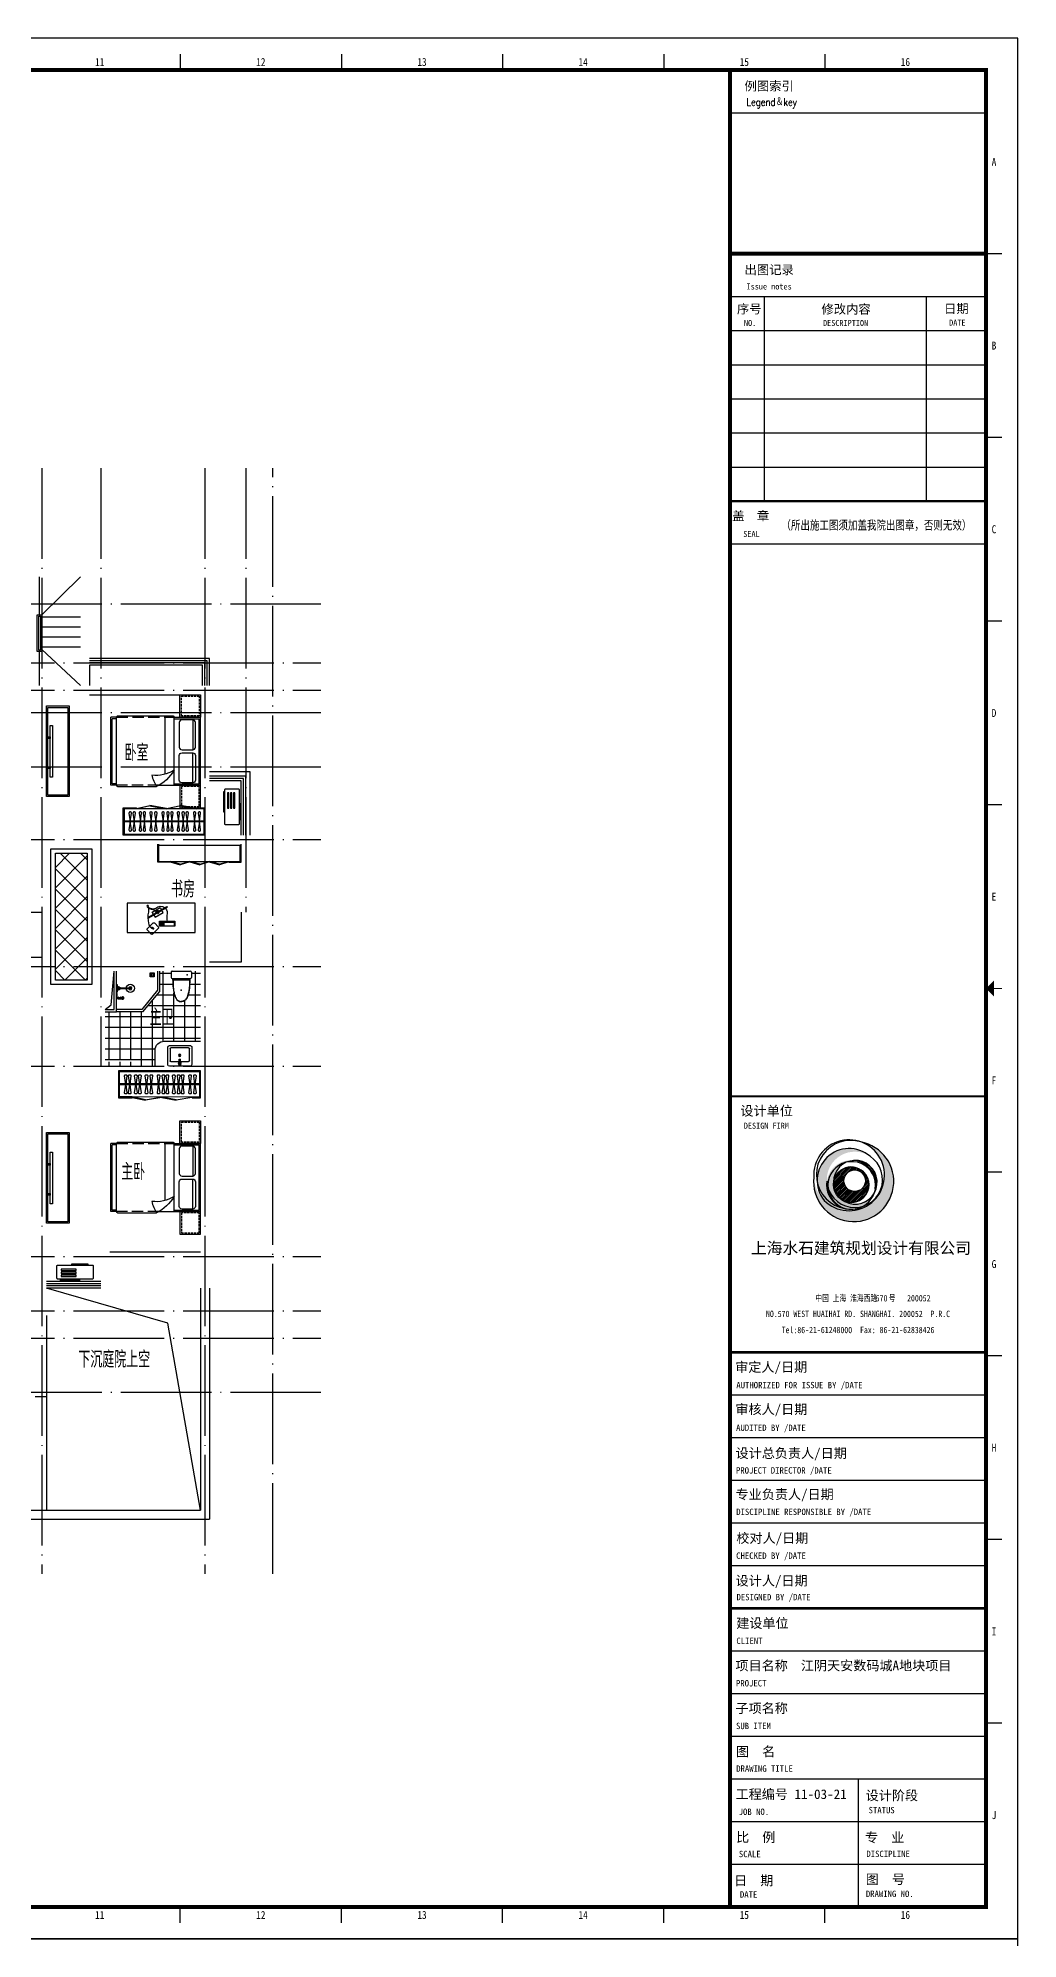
# Model space of a CAD drawing. Extents: x 921942 to 1159542, y -958603 to -790785.
# Drawn here: x 1137905 to 1159542, y -874694 to -832740 of the extents above; entities that cross this region are included whole.
import ezdxf
from ezdxf.enums import TextEntityAlignment as Align

# ---------------------------------------------------------------- set-up
doc = ezdxf.new("R2010")
doc.units = 0
doc.header["$LTSCALE"] = 1000
doc.header["$MEASUREMENT"] = 0
doc.linetypes.add('DASH', pattern=[0.35, 0.25, -0.1])
doc.linetypes.add('DOTE', pattern=[2.42, 2, -0.2, 0.02, -0.2])
for name, color, linetype in [('BALCONY', 6, 'CONTINUOUS'), ('DOTE', 1, 'DOTE'), ('FACE', 2, 'CONTINUOUS'), ('STAIR', 2, 'CONTINUOUS'), ('TT', 7, 'CONTINUOUS'), ('WINDOW', 4, 'CONTINUOUS'), ('厨卫', 8, 'CONTINUOUS'), ('图框', 255, 'CONTINUOUS'), ('家具', 8, 'CONTINUOUS'), ('平面填充', 250, 'CONTINUOUS'), ('庭院', 94, 'CONTINUOUS'), ('看线', 2, 'CONTINUOUS'), ('空调', 8, 'CONTINUOUS'), ('管道', 8, 'CONTINUOUS'), ('阳台', 6, 'CONTINUOUS'), ('面积线', 3, 'CONTINUOUS')]:
    doc.layers.add(name, color=color, linetype=linetype)
doc.styles.add('SHEET1', font='romanc.shx', dxfattribs={"width": 0.65, "bigfont": 'tssdchn.shx'})
doc.styles.get("Standard").update_dxf_attribs({"font": 'GBENOR', "bigfont": 'GBCBIG'})
doc.styles.add('TKZ1', font='SIMHEI.TTF', dxfattribs={"width": 0.7})
doc.styles.add('图签栏', font='SimSun.ttf')

# ---------------------------------------------------------------- blocks, each defined once
blk = doc.blocks.new('A$C790473E3')
at = {"layer": 'FACE'}
blk.add_hatch(color=256, dxfattribs=at).paths.add_polyline_path([(12277, 22805, -0.43582423), (25158, 38243, 0.40349822), (8203, 25238, -0.61544517), (35207, 40694, 0.91316991), (6565, 13084, -0.18593916), (0, 27582, 2.29498981), (29364, 49669, -0.74337417), (29147, 8589, 0.27041132), (38508, 20344, -0.44566281), (20141, 12365, -0.32623171)])
h = blk.add_hatch(dxfattribs=at)
h.set_pattern_fill('ANSI31', color=256, scale=6118.035339, style=0)
h.set_pattern_definition([(45, (-835537.9, 198731.2), (-540.76303, 540.76303), [])])
h.paths.add_polyline_path([(34441, 22970, 1.00745479), (12277, 22805, 0.99260037)])
h.paths.add_polyline_path([(18828, 25457, -1), (32328, 25457, -1)], flags=16)
blk.add_circle((23359, 22970), 11082, dxfattribs=at)
at = {"layer": 'FACE', "color": 2}
blk.add_circle((25578, 25457), 6750, dxfattribs=at)
for centre, radius, start, end in [((24948, 24977), 25084, 174.038692, 79.861542), ((23075, 29161), 21450, 286.445455, 72.950093), ((22142, 25587), 19974, 49.145957, 218.751509), ((25605, 26152), 17427, 56.564441, 183.004516), ((23426, 22946), 15395, 83.539592, 171.435544), ((25891, 24539), 13724, 93.061268, 187.256224), ((22101, 28855), 22137, 183.29715, 225.430105), ((23359, 22970), 11082, 253.122954, 180.85108), ((25737, 24611), 13464, 245.440082, 341.523102), ((23754, 22488), 14908, 291.206809, 351.732962)]:
    blk.add_arc(centre, radius, start, end, dxfattribs=at)
blk = doc.blocks.new('图框2')
at = {"layer": '图框', "color": 0}
for p, q in [((84100, 59400), (0, 59400)), ((0, 0), (0, 59400)), ((84100, 0), (84100, 59400)), ((7538, 58900), (7538, 58400)), ((12575, 58900), (12575, 58400)), ((17612, 58900), (17612, 58400)), ((22650, 58900), (22650, 58400)), ((27688, 58900), (27688, 58400)), ((32725, 58900), (32725, 58400)), ((37762, 58900), (37762, 58400)), ((47838, 58900), (47838, 58400)), ((52875, 58900), (52875, 58400)), ((57912, 58900), (57912, 58400)), ((62950, 58900), (62950, 58400)), ((67988, 58900), (67988, 58400)), ((73025, 58900), (73025, 58400)), ((78062, 58900), (78062, 58400)), ((42800, 58400), (42800, 57900)), ((75100, 57067), (83100, 57067)), ((2000, 52660), (2500, 52660)), ((75100, 52660), (83100, 52660)), ((83600, 52660), (83100, 52660)), ((75100, 51327), (83100, 51327)), ((76167, 51327), (76167, 44927)), ((81233, 51327), (81233, 44927)), ((75100, 50260), (83100, 50260)), ((75100, 49193), (83100, 49193)), ((75100, 48127), (83100, 48127)), ((75100, 47060), (83100, 47060)), ((2000, 46920), (2500, 46920)), ((83600, 46920), (83100, 46920)), ((75100, 45993), (83100, 45993)), ((75100, 44927), (83100, 44927)), ((75100, 43593), (83100, 43593)), ((75100, 43593), (83100, 43593)), ((2000, 41180), (2500, 41180)), ((83600, 41180), (83100, 41180)), ((2000, 35440), (2500, 35440)), ((83600, 35440), (83100, 35440)), ((2500, 29700), (3000, 29700)), ((2000, 23960), (2500, 23960)), ((83600, 23960), (83100, 23960)), ((83600, 18220), (83100, 18220)), ((900, 17400), (2500, 17400)), ((900, 17400), (2500, 17400)), ((1700, 1800), (1700, 17400)), ((75100, 17000), (83100, 17000)), ((75100, 15667), (83100, 15667)), ((75100, 14333), (83100, 14333)), ((900, 13700), (2500, 13700)), ((75100, 13000), (83100, 13000)), ((83600, 12480), (83100, 12480)), ((900, 12200), (2500, 12200)), ((75100, 11667), (83100, 11667)), ((75100, 9000), (83100, 9000)), ((900, 8500), (2500, 8500)), ((75100, 7667), (83100, 7667)), ((900, 7000), (2500, 7000)), ((83600, 6740), (83100, 6740)), ((75100, 6333), (83100, 6333)), ((75100, 5000), (83100, 5000)), ((79100, 5000), (79100, 1000)), ((75100, 3667), (83100, 3667)), ((900, 3300), (2500, 3300)), ((900, 1800), (2500, 1800)), ((75100, 2333), (83100, 2333)), ((42800, 1000), (42800, 1500)), ((7538, 500), (7538, 1000)), ((12575, 500), (12575, 1000)), ((17612, 500), (17612, 1000)), ((22650, 500), (22650, 1000)), ((27688, 500), (27688, 1000)), ((32725, 500), (32725, 1000)), ((37800, 500), (37800, 1000)), ((38800, 500), (38800, 1000)), ((39800, 500), (39800, 1000)), ((40800, 500), (40800, 1000)), ((41800, 500), (41800, 1000)), ((43800, 500), (43800, 1000)), ((44800, 500), (44800, 1000)), ((45800, 500), (45800, 1000)), ((46800, 500), (46800, 1000)), ((47800, 500), (47800, 1000)), ((52875, 500), (52875, 1000)), ((57912, 500), (57912, 1000)), ((62950, 500), (62950, 1000)), ((67988, 500), (67988, 1000)), ((73025, 500), (73025, 1000)), ((78062, 500), (78062, 1000)), ((0, 0), (84100, 0)), ((37800, 500), (47800, 500))]:
    blk.add_line(p, q, dxfattribs=at)
for points, const_width in [([(42800, 58650), (42800, 58900)], 30), ([(75100, 58400), (75100, 1000)], 120), ([(75100, 52660), (83100, 52660)], 120), ([(75100, 44927), (83100, 44927)], 66.7), ([(2250, 29700), (2000, 29700)], 30), ([(83350, 29700), (83600, 29700)], 30), ([(75100, 26333), (83100, 26333)], 66.7), ([(75100, 26333), (83100, 26333)], 60), ([(75100, 18333), (83100, 18333)], 80), ([(75100, 18333), (83100, 18333)], 66.7), ([(2500, 1000), (900, 1000), (900, 17400), (2500, 17400)], 60), ([(75100, 10333), (83100, 10333)], 80), ([(42800, 750), (42800, 500)], 30)]:
    blk.add_lwpolyline(points, dxfattribs=dict(at, const_width=const_width))
at = {"layer": '图框', "color": 0, "const_width": 120}
blk.add_lwpolyline([(83100, 58400), (2500, 58400), (2500, 1000), (83100, 1000)], close=True, dxfattribs=at)
at = {"layer": '图框', "color": 0}
for points in [[(42550, 58650), (43050, 58650), (42800, 58400)], [(2250, 29450), (2250, 29950), (2500, 29700)], [(83350, 29450), (83350, 29950), (83100, 29700)], [(42550, 750), (43050, 750), (42800, 1000)]]:
    blk.add_solid(points, dxfattribs=at)
at = {"layer": '图框', "color": 0, "linetype": 'ByBlock', "xscale": 0.04999999701976776, "yscale": 0.05000000447034836, "zscale": 0.05}
blk.add_blockref('A$C790473E3', (77715, 22421), dxfattribs=at)
at = {"layer": '图框', "color": 0, "style": 'TKZ1'}
for s, height, width, p in [('1', 250, 0.85, (5019, 58650)), ('2', 250, 0.85, (10056, 58650)), ('3', 250, 0.85, (15094, 58650)), ('4', 250, 0.85, (20131, 58650)), ('5', 250, 0.85, (25169, 58650)), ('6', 250, 0.85, (30206, 58650)), ('7', 250, 0.85, (35244, 58650)), ('8', 250, 0.85, (40281, 58650)), ('9', 250, 0.85, (45319, 58650)), ('10', 250, 0.85, (50356, 58650)), ('11', 250, 0.85, (55394, 58650)), ('12', 250, 0.85, (60431, 58650)), ('13', 250, 0.85, (65469, 58650)), ('14', 250, 0.85, (70506, 58650)), ('15', 250, 0.85, (75544, 58650)), ('16', 250, 0.85, (80581, 58650)), ('A', 250, 0.85, (2250, 55530)), ('A', 250, 0.85, (83350, 55530)), ('B', 250, 0.85, (2250, 49790)), ('B', 250, 0.85, (83350, 49790)), ('C', 250, 0.85, (2250, 44050)), ('C', 250, 0.85, (83350, 44050)), ('D', 250, 0.85, (2250, 38310)), ('D', 250, 0.85, (83350, 38310)), ('E', 250, 0.85, (2250, 32570)), ('E', 250, 0.85, (83350, 32570)), ('F', 250, 0.85, (2250, 26830)), ('F', 250, 0.85, (83350, 26830)), ('G', 250, 0.85, (2244, 21090)), ('G', 250, 0.85, (83350, 21090)), ('NO.570 WEST HUAIHAI RD. SHANGHAI. 200052  P.R.C', 200, 0.75, (79100, 19533)), ('中国 上海 淮海西路   号    ', 200, 0.75, (79264, 20033)), ('570     200052 ', 200, 0.75, (80571, 20021)), ('Tel:86-21-61248000  Fax: 86-21-62838426', 200, 0.75, (79100, 19033)), ('H', 250, 0.85, (83350, 15350)), ('I', 250, 0.85, (83350, 9610)), ('J', 250, 0.85, (83350, 3870)), ('1', 250, 0.85, (5019, 750)), ('2', 300, 0.85, (10056, 750)), ('3', 300, 0.85, (15094, 750)), ('4', 300, 0.85, (20131, 750)), ('5', 300, 0.85, (25169, 750)), ('6', 300, 0.85, (30206, 750)), ('7', 300, 0.85, (35244, 750)), ('10', 250, 0.85, (50356, 750)), ('11', 250, 0.85, (55394, 750)), ('12', 250, 0.85, (60431, 750)), ('13', 250, 0.85, (65469, 750)), ('14', 250, 0.85, (70506, 750)), ('15', 250, 0.85, (75544, 750)), ('16', 250, 0.85, (80581, 750))]:
    blk.add_text(s, height=height, dxfattribs=dict(at, width=width)).set_placement(p, align=Align.MIDDLE)
at = {"layer": '图框', "color": 0, "style": '图签栏'}
for s, height, p in [('例图索引', 282.8, (75551, 57759)), ('出图记录', 282.8, (75551, 52019)), ('Issue notes', 188.55, (75615, 51542)), ('序号', 282.8, (75315, 50792)), ('修改内容', 282.8, (77955, 50787)), ('日期', 282.8, (81788, 50803)), ('NO.', 188.6, (75534, 50402)), ('DESCRIPTION', 188.55, (78005, 50402)), ('DATE', 188.6, (81948, 50413)), ('盖  章', 282.8, (75167, 44324)), ('SEAL', 188.6, (75511, 43809)), ('DESIGN FIRM', 188.55, (75529, 25318)), ('审定人/日期', 300, (75260, 17722)), ('AUTHORIZED FOR ISSUE BY /DATE', 200, (75295, 17208)), ('审核人/日期', 300, (75266, 16402)), ('AUDITED BY /DATE', 200, (75288, 15876)), ('设计总负责人/日期', 300, (75272, 15030)), ('PROJECT DIRECTOR /DATE', 200, (75284, 14542)), ('专业负责人/日期', 300, (75272, 13744)), ('DISCIPLINE RESPONSIBLE BY /DATE', 200, (75292, 13246)), ('校对人/日期', 300, (75296, 12378)), ('CHECKED BY /DATE', 200, (75290, 11877)), ('设计人/日期', 300, (75274, 11045)), ('DESIGNED BY /DATE', 200, (75301, 10583)), ('建设单位', 300, (75293, 9720)), ('CLIENT', 200, (75297, 9217)), ('项目名称  江阴天安数码城A地块项目', 300, (75269, 8393)), ('PROJECT', 200, (75285, 7890)), ('子项名称  ', 300, (75269, 7060)), ('SUB ITEM', 200, (75285, 6557)), ('图  名', 300, (75285, 5706)), ('DRAWING TITLE', 200, (75291, 5224)), ('工程编号 11-03-21', 300, (75271, 4374)), ('设计阶段', 300, (79340, 4335)), ('JOB NO.', 200, (75369, 3875)), ('STATUS', 200, (79430, 3927)), ('比  例', 300, (75290, 3030)), ('专  业', 300, (79318, 3025)), ('SCALE', 200, (75375, 2555)), ('DISCIPLINE', 200, (79361, 2559)), ('日  期', 300, (75226, 1677)), ('图  号', 300, (79342, 1717)), ('DATE', 200, (75408, 1290)), ('DRAWING NO.', 200, (79344, 1311))]:
    blk.add_text(s, height=height, dxfattribs=at).set_placement(p)
at = {"layer": '图框', "color": 0}
for s, height, style, width, p in [('Legend＆key', 240, 'SHEET1', 0.8, (75615, 57282)), ('（所出施工图须加盖我院出图章，否则无效）', 282.83, '图签栏', 0.75, (76705, 44040))]:
    blk.add_text(s, height=height, dxfattribs=dict(at, style=style, width=width)).set_placement(p)
for s, height, style, p in [('设计单位', 300, '图签栏', (76241, 25883)), ('上海水石建筑规划设计有限公司', 360, 'TKZ1', (79192, 21597))]:
    blk.add_text(s, height=height, dxfattribs=dict(at, style=style)).set_placement(p, align=Align.MIDDLE)
at = {"layer": '图框', "color": 0, "style": '图签栏'}
for s, p in [('动 力', (1156, 12907)), ('电气', (1956, 12907)), ('给排水', (1156, 7707)), ('暖 通', (1956, 7707)), ('建 筑', (1116, 2550)), ('结 构', (1916, 2550))]:
    blk.add_text(s, height=200, rotation=90, dxfattribs=at).set_placement(p, align=Align.MIDDLE)
for s, height, p in [('Power', 200, (1588, 12561)), ('Elec', 200, (2385, 12619)), ('WS＆D', 200, (1623, 7351)), ('HVAC', 200, (2368, 7411)), ('CONFIRMED BY /DATE', 202.02, (712, 2979)), ('日期', 202, (713, 2372)), ('Arch', 200, (1602, 2253)), ('Stru', 200, (2344, 2253)), ('工种会签/', 202, (714, 1094))]:
    blk.add_text(s, height=height, rotation=90, dxfattribs=at).set_placement(p)
blk = doc.blocks.new('dgfgf')
at = {"layer": '家具'}
blk.add_lwpolyline([(7597, -62676), (7147, -62676), (7147, -63176), (7597, -63176), (7597, -62676), (7517, -62676)], dxfattribs=at)
at = {"layer": '家具', "color": 251, "linetype": 'DASH', "ltscale": 0.2}
blk.add_lwpolyline([(7567, -62706), (7177, -62706), (7177, -63146), (7567, -63146)], close=True, dxfattribs=at)
blk = doc.blocks.new('A$C72813290')
at = {"layer": '家具'}
for p, q in [((579, 2000), (0, 2000)), ((0, 500), (0, 2000)), ((30, 530), (30, 1970)), ((579, 1970), (30, 1970)), ((170, 1945), (170, 1283)), ((579, 500), (579, 2010)), ((1830, 2030), (599, 2030)), ((779, 753), (779, 2030)), ((1850, 500), (1850, 2000)), ((1850, 2000), (1980, 2000)), ((1850, 1970), (1950, 1970)), ((1950, 530), (1950, 1970)), ((1980, 500), (1980, 2000)), ((170, 555), (170, 1217)), ((912, 500), (0, 500)), ((579, 530), (30, 530)), ((1830, 470), (967, 470)), ((1850, 530), (1950, 530)), ((1850, 500), (1980, 500))]:
    blk.add_line(p, q, dxfattribs=at)
at = {"layer": '家具', "linetype": 'DASH'}
for p, q in [((1850, 2000), (579, 2000)), ((912, 500), (1850, 500))]:
    blk.add_line(p, q, dxfattribs=at)
at = {"layer": '家具'}
for points in [[(170, 1945), (405, 1945, -0.414214), (465, 1885), (465, 1343, -0.414214), (405, 1283), (170, 1283, -0.414214), (110, 1343), (110, 1885, -0.414214)], [(170, 555), (405, 555, 0.414214), (465, 615), (465, 1157, 0.414214), (405, 1217), (170, 1217, 0.414214), (110, 1157), (110, 615, 0.414214)]]:
    blk.add_lwpolyline(points, format="xyb", close=True, dxfattribs=at)
blk.add_lwpolyline([(579, 833, 0.180302), (1071, 725, -0.088637), (967, 470, 28871.271551)], format="xyb", dxfattribs=at)
for centre, radius, start, end in [((599, 2010), 20, 90, 180), ((1819, 2001), 30.7, 357.6884, 69.6917), ((1392, 1313), 944, 210.6075, 243.2773), ((1819, 499), 30.7, 290.3566, 2.3152)]:
    blk.add_arc(centre, radius, start, end, dxfattribs=at)
blk.add_blockref('dgfgf', (-7147, 65176), dxfattribs=at)
at = {"layer": '家具', "xscale": -1, "rotation": 180}
blk.add_blockref('dgfgf', (-7147, -62676), dxfattribs=at)
blk = doc.blocks.new('sderg fhfgjghj')
at = {"layer": '家具'}
blk.add_line((934, 186), (934, 206), dxfattribs=at)
at = {"layer": '家具', "color": 8}
for p, q in [((-553, -83), (1212, -84)), ((-553, -103), (1212, -104))]:
    blk.add_line(p, q, dxfattribs=at)
at = {"layer": '家具'}
for points in [[(-390, 187), (-390, 207), (-573, 207), (-573, -393), (1232, -394), (1232, 206), (934, 206)], [(-388, 187), (934, 186), (1212, 186), (1212, -374), (-553, -373), (-553, 187), (-388, 187)]]:
    blk.add_lwpolyline(points, dxfattribs=at)
at = {"layer": '家具', "color": 8}
for points in [[(-479, -280), (-452, -93), (-479, 93, -0.459921), (-459, 117), (-445, 117, -0.459921), (-425, 93), (-452, -93), (-425, -280, -0.459921), (-445, -303), (-459, -303, -0.459921)], [(-372, -280), (-346, -93), (-372, 93, -0.459921), (-353, 117), (-338, 117, -0.459921), (-319, 93), (-346, -93), (-319, -280, -0.459921), (-338, -303), (-353, -303, -0.459921)], [(-209, -280), (-182, -93), (-209, 93, -0.459921), (-189, 117), (-175, 117, -0.459921), (-155, 93), (-182, -93), (-155, -280, -0.459921), (-175, -303), (-189, -303, -0.459921)], [(-120, -280), (-93, -93), (-120, 93, -0.459921), (-100, 117), (-86, 117, -0.459921), (-66, 93), (-93, -93), (-66, -280, -0.459921), (-86, -303), (-100, -303, -0.459921)], [(-13, -280), (13, -93), (-13, 93, -0.459921), (6, 117), (21, 117, -0.459921), (40, 93), (13, -93), (40, -280, -0.459921), (21, -303), (6, -303, -0.459921)], [(128, -280), (155, -93), (128, 93, -0.459921), (148, 117), (162, 117, -0.459921), (182, 93), (155, -93), (182, -280, -0.459921), (162, -303), (148, -303, -0.459921)], [(217, -280), (244, -93), (217, 93, -0.459921), (236, 117), (251, 117, -0.459921), (270, 93), (244, -93), (270, -280, -0.459921), (251, -303), (236, -303, -0.459921)], [(323, -280), (350, -93), (323, 93, -0.459921), (343, 117), (357, 117, -0.459921), (377, 93), (350, -93), (377, -280, -0.459921), (357, -303), (343, -303, -0.459921)], [(483, -280), (510, -93), (483, 93, -0.459921), (503, 117), (518, 117, -0.459921), (537, 93), (510, -93), (537, -280, -0.459921), (518, -303), (503, -303, -0.459921)], [(590, -280), (617, -93), (590, 93, -0.459921), (610, 117), (624, 117, -0.459921), (644, 93), (617, -93), (644, -280, -0.459921), (624, -303), (610, -303, -0.459921)], [(737, -280), (764, -93), (737, 93, -0.459921), (757, 117), (771, 117, -0.459921), (791, 93), (764, -93), (791, -280, -0.459921), (771, -303), (757, -303, -0.459921)], [(826, -280), (852, -93), (826, 93, -0.459921), (845, 117), (860, 117, -0.459921), (879, 93), (852, -93), (879, -280, -0.459921), (860, -303), (845, -303, -0.459921)], [(961, -280), (988, -93), (961, 93, -0.459921), (981, 117), (995, 117, -0.459921), (1015, 93), (988, -93), (1015, -280, -0.459921), (995, -303), (981, -303, -0.459921)], [(1049, -280), (1076, -93), (1049, 93, -0.459921), (1069, 117), (1083, 117, -0.459921), (1103, 93), (1076, -93), (1103, -280, -0.459921), (1083, -303), (1069, -303, -0.459921)]]:
    blk.add_lwpolyline(points, format="xyb", close=True, dxfattribs=at)
at = {"layer": '家具'}
for points in [[(-388, 196), (-40, 259), (-39, 250), (-386, 187)], [(276, 196), (-40, 259), (-42, 250), (274, 187)], [(278, 196), (640, 259), (642, 249), (280, 186)], [(934, 196), (640, 259), (638, 249), (932, 186)]]:
    blk.add_lwpolyline(points, close=True, dxfattribs=at)
blk = doc.blocks.new('A$C2FB07499')
at = {"layer": '家具', "ltscale": 0.5}
blk.add_lwpolyline([(500, 0), (0, 0), (0, 2000), (500, 2000)], close=True, dxfattribs=at)
at = {"layer": '家具', "color": 251, "ltscale": 40}
for points in [[(470, 30), (30, 30), (30, 1970), (470, 1970)], [(368, 1572), (415, 1572), (415, 428), (368, 428)], [(415, 1381), (480, 1381), (480, 1343), (415, 1343)], [(415, 717), (480, 717), (480, 679), (415, 679)]]:
    blk.add_lwpolyline(points, close=True, dxfattribs=at)
blk = doc.blocks.new('asfdgfhgfh')
at = {"layer": '厨卫', "lineweight": -3}
for p, q in [((-222, -50), (-222, -125)), ((-222, -72), (-192, -72)), ((-192, -50), (-192, -125)), ((-12, -37), (-12, -27)), ((4, -42), (4, -315)), ((14, -315), (14, -42)), ((31, -37), (31, -27))]:
    blk.add_line(p, q, dxfattribs=at)
at = {"layer": '厨卫', "color": 8}
for p, q in [((-6, -37), (-6, -27)), ((24, -34), (24, -27))]:
    blk.add_line(p, q, dxfattribs=at)
at = {"layer": '厨卫', "lineweight": -3}
for points in [[(-195, -40), (-195, -12), (-219, -12), (-219, -40)], [(-1, -27), (-46, -27), (-76, -22), (-76, -12)], [(-76, -12), (94, -12), (94, -22), (64, -27), (19, -27)], [(-19, -61), (-29, -61), (-29, -57), (-19, -57)], [(4, -82), (-19, -82), (-19, -37), (-6, -37)], [(24, -37), (37, -37), (37, -82), (14, -82)], [(37, -57), (47, -57), (47, -61), (37, -61)]]:
    blk.add_lwpolyline(points, dxfattribs=at)
for points in [[(-162, -12), (-162, -22), (-106, -22), (-106, -12)], [(40, -12), (40, -22), (-22, -22), (-22, -12)]]:
    blk.add_lwpolyline(points, close=True, dxfattribs=at)
at = {"layer": '厨卫', "color": 8}
for points in [[(4, -62), (-6, -62), (-6, -34), (-1, -34)], [(19, -34), (24, -34), (24, -62), (14, -62)]]:
    blk.add_lwpolyline(points, dxfattribs=at)
blk.add_lwpolyline([(19, -22), (19, -42), (-1, -42), (-1, -22)], close=True, dxfattribs=at)
for centre, radius in [((-207, -50), 15), ((-207, -99), 15), ((9, -315), 5)]:
    blk.add_circle(centre, radius, dxfattribs=at)
at = {"layer": '厨卫', "lineweight": -3}
blk.add_circle((9, -315), 89.5, dxfattribs=at)
for centre, start, end in [((-239, -119), 286.4181, 340.3267), ((-175, -119), 199.6733, 253.5819)]:
    blk.add_arc(centre, 17.7, start, end, dxfattribs=at)
at = {"layer": '厨卫', "color": 8}
for centre, radius, start, end in [((-207, -50), 17, 133.3359, 208.0725), ((-207, -99), 17, 151.9275, 28.0725), ((-207, -50), 17, 331.9275, 46.6641), ((9, -315), 35, 98.2132, 81.7868), ((9, -315), 9, 123.749, 56.251)]:
    blk.add_arc(centre, radius, start, end, dxfattribs=at)
at = {"layer": '厨卫', "lineweight": -3, "extrusion": (0, 0, -1)}
for centre, major_axis, ratio, start_param, end_param in [((-207, -147), (33.6, 0), 0.612909, -0.37962, 3.521213), ((-207, -138), (31.4, 0), 0.47884, -1.072899, 4.214492)]:
    blk.add_ellipse(centre, major_axis=major_axis, ratio=ratio, start_param=start_param, end_param=end_param, dxfattribs=at)
blk = doc.blocks.new('aswfdgdfh')
at = {"layer": '厨卫'}
blk.add_lwpolyline([(43, -43), (43, 43), (-43, 43), (-43, -43)], close=True, dxfattribs=at)
at = {"layer": '厨卫', "color": 8}
for points in [[(-33, 0), (-33, 1), (-17, 1), (-17, 0)], [(-24, 23), (-22, 24), (-11, 13), (-13, 12)], [(0, 33), (1, 33), (1, 17), (0, 17)], [(23, 24), (24, 22), (13, 11), (12, 13)], [(33, 0), (33, -1), (17, -1), (17, 0)], [(-23, -24), (-24, -22), (-13, -11), (-12, -13)], [(0, -33), (-1, -33), (-1, -17), (0, -17)], [(24, -23), (22, -24), (11, -13), (13, -12)]]:
    blk.add_lwpolyline(points, close=True, dxfattribs=at)
blk.add_circle((0, 0), 36.6, dxfattribs=at)
blk = doc.blocks.new('asfdgfh')
at = {"layer": '厨卫', "ltscale": 100}
for p, q in [((-266, -207, 0), (-266, -92, 0)), ((159, -67, 0), (-241, -67, 0)), ((159, -232, 0), (-241, -232, 0)), ((145, -40, 0), (-228, -40, 0)), ((184, -207, 0), (184, -92, 0))]:
    blk.add_line(p, q, dxfattribs=at)
for centre, radius, start, end in [((-241, -92, 0), 25, 90, 180), ((-241, -207, 0), 25, 180, 270), ((-261, -39, 0), 33.7, 303.6157, 10.847), ((178, -39, 0), 33.9, 169.3113, 235.1347), ((159, -92, 0), 25, 0, 90), ((159, -207, 0), 25, 270, 0)]:
    blk.add_arc(centre, radius, start, end, dxfattribs=at)
for points, knots in [([(-227, -33, 0), (-227, 85, 0), (-226, 243, 0), (-137, 424, 0), (-69, 441, 0), (-41, 448, 0)], [0, 0, 0, 0, 355.24272, 473.249847, 556.576042, 556.576042, 556.576042, 556.576042]), ([(-222, -41, 0), (-222, -2, 0), (-222, 29, 0), (-220, 90, 0), (-219, 121, 0), (-213, 182, 0), (-208, 213, 0), (-198, 258, 0), (-194, 273, 0), (-187, 296, 0), (-184, 303, 0), (-180, 315, 0), (-179, 319, 0), (-176, 326, 0), (-174, 330, 0), (-170, 341, 0), (-167, 348, 0), (-160, 363, 0), (-156, 369, 0), (-148, 382, 0), (-143, 389, 0), (-134, 400, 0), (-129, 405, 0), (-121, 412, 0), (-118, 414, 0), (-112, 418, 0), (-109, 420, 0), (-102, 423, 0), (-99, 425, 0), (-92, 428, 0), (-89, 429, 0), (-78, 433, 0), (-71, 435, 0), (-56, 440, 0), (-48, 441, 0), (-40, 443, 0)], [0, 0, 0, 0, 92.762674, 92.762674, 185.525347, 185.525347, 278.288021, 278.288021, 324.669358, 324.669358, 347.860026, 347.860026, 359.45536, 359.45536, 371.050694, 371.050694, 394.241363, 394.241363, 417.432031, 417.432031, 440.6227, 440.6227, 463.813368, 463.813368, 475.408702, 475.408702, 487.004036, 487.004036, 498.599371, 498.599371, 510.194705, 510.194705, 533.385373, 533.385373, 556.576042, 556.576042, 556.576042, 556.576042]), ([(140, -40, 0), (140, -2, 0), (139, 29, 0), (138, 90, 0), (136, 121, 0), (130, 182, 0), (125, 213, 0), (115, 258, 0), (111, 273, 0), (104, 296, 0), (101, 303, 0), (97, 315, 0), (96, 319, 0), (93, 326, 0), (92, 330, 0), (87, 341, 0), (84, 348, 0), (77, 363, 0), (73, 369, 0), (65, 382, 0), (61, 389, 0), (51, 400, 0), (46, 405, 0), (38, 412, 0), (35, 414, 0), (29, 418, 0), (26, 420, 0), (20, 423, 0), (16, 425, 0), (10, 428, 0), (6, 429, 0), (-4, 433, 0), (-12, 435, 0), (-27, 440, 0), (-35, 441, 0), (-43, 443, 0)], [0, 0, 0, 0, 92.762674, 92.762674, 185.525347, 185.525347, 278.288021, 278.288021, 324.669358, 324.669358, 347.860026, 347.860026, 359.45536, 359.45536, 371.050694, 371.050694, 394.241363, 394.241363, 417.432031, 417.432031, 440.6227, 440.6227, 463.813368, 463.813368, 475.408702, 475.408702, 487.004036, 487.004036, 498.599371, 498.599371, 510.194705, 510.194705, 533.385373, 533.385373, 556.576042, 556.576042, 556.576042, 556.576042]), ([(145, -33, 0), (144, 85, 0), (143, 243, 0), (54, 424, 0), (-13, 441, 0), (-41, 448, 0)], [0, 0, 0, 0, 355.24272, 473.249847, 556.576042, 556.576042, 556.576042, 556.576042])]:
    blk.add_open_spline(points, degree=3, knots=knots, dxfattribs=at)
at = {"layer": '厨卫'}
for p in [(-42, 189, 0), (-171, -149, 0)]:
    blk.add_point(p, dxfattribs=at)
blk = doc.blocks.new('dfdsf')
at = {"layer": '家具'}
for p, q in [((-6119, -27345), (-6119, -27726)), ((-5626, -27307), (-6081, -27307)), ((-5588, -27726), (-5588, -27345)), ((-6081, -27765), (-5626, -27765))]:
    blk.add_line(p, q, dxfattribs=at)
at = {"layer": '家具', "color": 8}
for p, q in [((-6068, -27695), (-6068, -27428)), ((-6049, -27409), (-5869, -27409)), ((-5872, -27364), (-5886, -27364)), ((-5867, -27351), (-5876, -27341)), ((-5867, -27377), (-5876, -27387)), ((-5870, -27392), (-5866, -27466)), ((-5866, -27466), (-5841, -27466)), ((-5854, -27345), (-5854, -27332)), ((-5854, -27383), (-5854, -27396)), ((-5837, -27392), (-5841, -27466)), ((-5831, -27341), (-5840, -27350)), ((-5831, -27387), (-5840, -27377)), ((-5838, -27409), (-5658, -27409)), ((-5835, -27364), (-5821, -27364)), ((-5639, -27428), (-5639, -27695)), ((-5658, -27714), (-6049, -27714))]:
    blk.add_line(p, q, dxfattribs=at)
for centre, radius in [((-5854, -27364), 32.3), ((-5855, -27549), 25.4), ((-5854, -27364), 18.8), ((-5855, -27549), 16)]:
    blk.add_circle(centre, radius, dxfattribs=at)
at = {"layer": '家具'}
for centre, start, end in [((-6081, -27345), 90, 180), ((-5626, -27345), 0, 90), ((-6081, -27726), 180, 270), ((-5626, -27726), 270, 0)]:
    blk.add_arc(centre, 38.1, start, end, dxfattribs=at)
at = {"layer": '家具', "color": 8}
for centre, start, end in [((-6049, -27428), 90, 180), ((-5658, -27428), 0, 90), ((-6049, -27695), 180, 270), ((-5658, -27695), 270, 0)]:
    blk.add_arc(centre, 19.1, start, end, dxfattribs=at)
blk = doc.blocks.new('safdgfhgj')
at = {"layer": '家具'}
for p, q in [((-827, -219), (-827, 181)), ((990, 161), (-807, 161)), ((-807, -219), (-807, 161)), ((990, -219), (990, 181)), ((1010, -219), (1010, 181)), ((-556, -219), (-827, -219)), ((-556, -199), (-807, -199)), ((-556, -199), (-556, -219)), ((742, -199), (-556, -199)), ((742, -219), (1010, -219))]:
    blk.add_line(p, q, dxfattribs=at)
for points in [[(-556, -209), (-347, -272), (-345, -262), (-554, -199)], [(-124, -209), (-347, -272), (-348, -262), (-125, -199)], [(-124, -209), (86, -272), (88, -262), (-122, -199)], [(309, -209), (86, -272), (84, -262), (307, -199)], [(309, -209), (519, -272), (520, -262), (311, -199)], [(742, -209), (519, -272), (517, -262), (740, -199)]]:
    blk.add_lwpolyline(points, close=True, dxfattribs=at)
blk.add_lwpolyline([(990, -199), (742, -199), (742, -219)], dxfattribs=at)
blk = doc.blocks.new('空调机')
at = {"layer": '空调', "color": 8}
for p, q in [((2416486, -275315), (2416486, -275325)), ((2416849, -275305), (2416496, -275305)), ((2416859, -275325), (2416859, -275315))]:
    blk.add_line(p, q, dxfattribs=at)
blk.add_lwpolyline([(2416186, -275325), (2416946, -275325, -0.414214), (2416966, -275345), (2416966, -275615, -0.414214), (2416946, -275635), (2416186, -275635, -0.414214), (2416166, -275615), (2416166, -275345, -0.414214)], format="xyb", close=True, dxfattribs=at)
for points in [[(2416256, -275445), (2416592, -275445), (2416592, -275416), (2416256, -275416)], [(2416256, -275511), (2416592, -275511), (2416592, -275482), (2416256, -275482)], [(2416256, -275577), (2416592, -275577), (2416592, -275548), (2416256, -275548)], [(2416235, -275664), (2416675, -275664), (2416675, -275649), (2416235, -275649)]]:
    blk.add_lwpolyline(points, close=True, dxfattribs=at)
for centre, start, end in [((2416496, -275315), 90, 180), ((2416849, -275315), 0, 90)]:
    blk.add_arc(centre, 10, start, end, dxfattribs=at)
blk = doc.blocks.new('monitor')
at = {"layer": '家具'}
for p, q in [((1213982, -498635), (1213982, -498650)), ((1214012, -498635), (1214012, -498650))]:
    blk.add_line(p, q, dxfattribs=at)
for points in [[(1213797, -498665), (1214197, -498665), (1214197, -498650), (1213797, -498650)], [(1213982, -498635), (1214012, -498635), (1214012, -498620), (1213982, -498620)], [(1213987, -498635), (1214007, -498635), (1214007, -498650), (1213987, -498650)]]:
    blk.add_lwpolyline(points, close=True, dxfattribs=at)
for points in [[(1214082, -498650), (1214082, -498605), (1213912, -498605), (1213912, -498650)], [(1214082, -498665), (1214082, -498710), (1213912, -498710), (1213912, -498665)]]:
    blk.add_lwpolyline(points, dxfattribs=at)
for start, end in [(120, 180), (0, 60), (210, 330)]:
    blk.add_arc((1213997, -498650), 30, start, end, dxfattribs=at)
blk = doc.blocks.new('keyborad')
at = {"layer": '家具'}
for points in [[(1214046, -499984), (1214325, -499984), (1214325, -499891), (1214046, -499891)], [(1214055, -499905), (1214247, -499905), (1214247, -499912), (1214055, -499912)], [(1214055, -499920), (1214247, -499920), (1214247, -499977), (1214055, -499977)], [(1214252, -499905), (1214283, -499905), (1214283, -499912), (1214252, -499912)], [(1214252, -499920), (1214283, -499920), (1214283, -499962), (1214252, -499962)], [(1214287, -499920), (1214318, -499920), (1214318, -499977), (1214287, -499977)]]:
    blk.add_lwpolyline(points, close=True, dxfattribs=at)
blk = doc.blocks.new('com')
at = {"layer": '家具'}
for p, q in [((1214280, -499611), (1214282, -499613)), ((1214281, -499613), (1214289, -499632))]:
    blk.add_line(p, q, dxfattribs=at)
for points in [[(1213891, -499544, -0.353754), (1213926, -499692, 0.387634), (1213919, -499858, 0.387634)], [(1213891, -499544, -0.222136), (1213950, -499639, 0.247528), (1214002, -499714, 1.194978)], [(1213891, -499544, 0.157264), (1213998, -499559, -0.115899), (1214201, -499561, -0.228917), (1214276, -499604, 0.669925)], [(1214288, -499653, -0.102482), (1214276, -499632, -0.140335), (1214276, -499620, -0.497592), (1214290, -499614, 0.497592)], [(1214305, -499645, 0.102482), (1214298, -499623, 0.140335), (1214290, -499614, 0.497592), (1214276, -499620, -0.497592)], [(1214305, -499645, -0.825627), (1214288, -499653, -4.21376)], [(1213930, -499869, 0.285337), (1214057, -499894, -0.150591), (1214161, -499902)]]:
    blk.add_lwpolyline(points, format="xyb", dxfattribs=at)
blk.add_lwpolyline([(1214292, -499741), (1214398, -499630, 0.414214), (1214398, -499611), (1214320, -499536, 0.414214), (1214301, -499537), (1214195, -499647, 0.414214), (1214195, -499666), (1214273, -499741, 0.414214)], format="xyb", close=True, dxfattribs=at)
blk.add_lwpolyline([(1214276, -499605), (1214279, -499611), (1214281, -499610), (1214277, -499604)], close=True, dxfattribs=at)
blk.add_circle((1213891, -499544), 15, dxfattribs=at)
blk.add_arc((1214283, -499617), 17, 248.1471, 338.0484, dxfattribs=at)
at = {"layer": '家具', "rotation": 59.99999999993759}
blk.add_blockref('monitor', (175155, -1301750), dxfattribs=at)
at = {"layer": '看线', "rotation": 90}
blk.add_blockref('keyborad', (714270, -1714087), dxfattribs=at)

msp = doc.modelspace()

# ---------------------------------------------------------------- hatches: boundary and pattern name
at = {"layer": '平面填充'}
h = msp.add_hatch(dxfattribs=at)
h.set_pattern_fill('NET', color=256, scale=100, angle=45, style=0)
h.set_pattern_definition([(135, (1793607.36, -282833.86), (224.5064, 224.5064), []), (45, (1793607.36, -282833.86), (224.5064, -224.5064), [])])
h.paths.add_polyline_path([(1138990, -853532), (1138290, -853532), (1138290, -850732), (1138990, -850732)])
h = msp.add_hatch(dxfattribs=at)
h.set_pattern_fill('NET', color=256, scale=75, style=0)
h.set_pattern_definition([(180, (1793607.36, -282833.86), (0, 238.125), []), (90, (1793607.36, -282833.86), (238.125, 1e-14), [])])
edge = h.paths.add_edge_path()
edge.add_line((1139390, -854533), (1139390, -854232))
edge.add_line((1139390, -854232), (1139640, -854232))
edge.add_line((1139640, -854232), (1140215, -854232))
edge.add_line((1140215, -854232), (1140590, -853782))
edge.add_line((1140590, -853782), (1140590, -853332))
edge.add_line((1140590, -853332), (1140868, -853332))
edge.add_arc((1140868, -853357), 25, 450, 540)
edge.add_line((1140843, -853357), (1140843, -853472))
edge.add_arc((1140868, -853472), 25, 540, 630)
edge.add_arc((1140849, -853525), 33.9, 349.3113, 415.1347, ccw=False)
edge.add_spline(control_points=[(1140882, -853531), (1140883, -853649), (1140883, -853806), (1140972, -853988), (1141040, -854005), (1141068, -854012)], knot_values=[0, 0, 0, 0, 355.24272, 473.249847, 556.576042, 556.576042, 556.576042, 556.576042], degree=3, periodic=0)
edge.add_spline(control_points=[(1141068, -854012), (1141096, -854005), (1141164, -853988), (1141253, -853806), (1141254, -853649), (1141254, -853531)], knot_values=[0, 0, 0, 0, 83.326195, 201.333322, 556.576042, 556.576042, 556.576042, 556.576042], degree=3, periodic=0)
edge.add_arc((1141287, -853525), 33.7, 124.4786, 190.847, ccw=False)
edge.add_arc((1141268, -853472), 25, 270.1822, 360)
edge.add_line((1141293, -853472), (1141293, -853357))
edge.add_arc((1141268, -853357), 25, 360, 450)
edge.add_line((1141268, -853332), (1141490, -853332))
edge.add_line((1141490, -853332), (1141490, -853932))
edge.add_line((1141490, -853932), (1141490, -854332))
edge.add_line((1141490, -854332), (1141490, -854882))
edge.add_line((1141490, -854882), (1140690, -854882))
edge.add_arc((1140690, -855082), 200, 450, 540)
edge.add_line((1140490, -855082), (1140490, -855432))
edge.add_line((1140490, -855432), (1139390, -855432))
edge.add_line((1139390, -855432), (1139390, -855332))
edge.add_line((1139390, -855332), (1140120, -855332))
edge.add_line((1140120, -855332), (1140120, -855292))
edge.add_line((1140120, -855292), (1140120, -855292))
edge.add_arc((1139340, -855312), 780, 361.4693, 446.3247)
edge = h.paths.add_edge_path()
edge.add_line((1139390, -854533), (1139390, -855292))
edge.add_line((1139390, -855292), (1140120, -855292))
edge.add_arc((1139340, -855312), 780, 1.4693, 86.3247)

# ---------------------------------------------------------------- linework, layer by layer
at = {"layer": 'BALCONY', "color": 8}
for p, q in [((1139290, -860182), (1138090, -860182)), ((1139290, -860332), (1138090, -860332))]:
    msp.add_line(p, q, dxfattribs=at)
at = {"layer": 'BALCONY'}
for p, q in [((1139290, -860232), (1138090, -860232)), ((1139290, -860282), (1138090, -860282))]:
    msp.add_line(p, q, dxfattribs=at)
at = {"layer": 'BALCONY', "color": 8}
for points in [[(1142590, -850332), (1142590, -848932), (1141690, -848932)], [(1142390, -850332), (1142390, -849132), (1141690, -849132)]]:
    msp.add_lwpolyline(points, dxfattribs=at)
at = {"layer": 'BALCONY'}
for points in [[(1142490, -850332), (1142490, -849032), (1141690, -849032)], [(1142440, -850332), (1142440, -849082), (1141690, -849082)]]:
    msp.add_lwpolyline(points, dxfattribs=at)
at = {"layer": 'DOTE', "linetype": 'DOTE'}
for p, q in [((1137990, -842232), (1137990, -866632)), ((1139290, -842232), (1139290, -855432)), ((1141590, -842232), (1141590, -866632)), ((1142490, -842232), (1142490, -852032)), ((1143090, -866632), (1143090, -842232)), ((1144152, -845232), (1114490, -845232)), ((1114490, -846532), (1144152, -846532)), ((1114490, -847132), (1144152, -847132)), ((1144152, -847632), (1114490, -847632)), ((1144152, -848832), (1114490, -848832)), ((1114490, -850432), (1144152, -850432)), ((1114490, -853232), (1144152, -853232)), ((1114490, -855432), (1144152, -855432)), ((1114490, -859632), (1144152, -859632)), ((1114490, -860832), (1144152, -860832)), ((1114490, -861432), (1144152, -861432)), ((1144152, -862632), (1114490, -862632))]:
    msp.add_line(p, q, dxfattribs=at)
at = {"layer": 'STAIR'}
for p, q in [((1137940, -845472), (1137940, -844632)), ((1137990, -845472), (1138840, -844632)), ((1138840, -845522), (1137990, -845522)), ((1138840, -845742), (1137990, -845742)), ((1138840, -845962), (1137990, -845962)), ((1138840, -846182), (1137990, -846182)), ((1137940, -847032), (1137940, -846282)), ((1137990, -846232), (1138840, -847032))]:
    msp.add_line(p, q, dxfattribs=at)
at = {"layer": 'WINDOW'}
for points in [[(1141690, -847032), (1141690, -846432), (1139040, -846432)], [(1141640, -847032), (1141640, -846482), (1139040, -846482)], [(1141590, -847032), (1141590, -846532), (1139040, -846532)], [(1141540, -847032), (1141540, -846582), (1139040, -846582), (1139040, -847032)], [(1140590, -853332), (1140590, -853782), (1140215, -854232), (1139640, -854232)], [(1140540, -853332), (1140540, -853757), (1140198, -854182), (1139640, -854182)]]:
    msp.add_lwpolyline(points, dxfattribs=at)
at = {"layer": '家具'}
msp.add_lwpolyline([(1139876, -851830), (1139876, -852480), (1141376, -852480), (1141376, -851830)], close=True, dxfattribs=at)
msp.add_lwpolyline([(1140490, -855432), (1140490, -855082, -0.414214), (1140690, -854882), (1141490, -854882)], format="xyb", dxfattribs=at)
at = {"layer": '平面填充'}
for points in [[(1139090, -853632), (1138190, -853632), (1138190, -850632), (1139090, -850632)], [(1138990, -853532), (1138290, -853532), (1138290, -850732), (1138990, -850732)], [(1137990, -853032), (1135790, -853032), (1135790, -852032), (1137990, -852032)]]:
    msp.add_lwpolyline(points, close=True, dxfattribs=at)
at = {"layer": '庭院'}
for p, q in [((1141490, -860332), (1141490, -865232)), ((1141690, -860332), (1141690, -865432)), ((1138090, -860932), (1138090, -865232)), ((1137490, -865232), (1141490, -865232)), ((1137490, -865432), (1141690, -865432))]:
    msp.add_line(p, q, dxfattribs=at)
at = {"layer": '看线'}
for p, q in [((1139040, -847232), (1141490, -847232)), ((1139490, -859532), (1141490, -859532))]:
    msp.add_line(p, q, dxfattribs=at)
msp.add_lwpolyline([(1142390, -852032), (1142390, -853132), (1141690, -853132)], dxfattribs=at)
at = {"layer": '看线', "linetype": 'DASH'}
msp.add_lwpolyline([(1138090, -860932), (1138090, -862732), (1132790, -862732), (1132790, -861532)], dxfattribs=at)
at = {"layer": '管道'}
for points in [[(1139390, -854232), (1139640, -854232), (1139640, -853332)], [(1139390, -854182), (1139590, -854182), (1139590, -853332)], [(1139390, -854182), (1139519, -854076), (1139590, -853332)]]:
    msp.add_lwpolyline(points, dxfattribs=at)
at = {"layer": '阳台', "color": 8}
msp.add_lwpolyline([(1141490, -865232), (1140771, -861105), (1138090, -860332)], dxfattribs=at)
at = {"layer": '面积线'}
msp.add_line((1137960, -846252), (1137920, -846252), dxfattribs=at)
for points in [[(1137990, -846282), (1137890, -846282), (1137890, -845472), (1137990, -845472), (1137990, -846282)], [(1137920, -846252), (1137920, -845502), (1137960, -845502), (1137960, -846252)]]:
    msp.add_lwpolyline(points, dxfattribs=at)

# ---------------------------------------------------------------- block references
at = {"layer": '厨卫', "xscale": -1}
msp.add_blockref('safdgfhgj', (1141563, -850713), dxfattribs=at)
at = {"layer": '厨卫'}
for name, p, rotation in [('asfdgfh', (1141027, -853564, 0), 180), ('asfdgfhgfh', (1139628, -853721), 90)]:
    msp.add_blockref(name, p, dxfattribs=dict(at, rotation=rotation))
at = {"layer": '厨卫', "xscale": -1, "rotation": 270}
msp.add_blockref('aswfdgdfh', (1140428, -853416), dxfattribs=at)
at = {"layer": '图框', "color": 0, "linetype": 'ByBlock', "xscale": 0.7063020216301084, "yscale": 0.7063020213972777, "zscale": 0.7063020214030876}
for p in [(1100142, -874694), (1100142, -916648)]:
    msp.add_blockref('图框2', p, dxfattribs=at)
at = {"layer": '家具', "xscale": -1}
for name, p in [('A$C72813290', (1141490, -849732)), ('sderg fhfgjghj', (1141017, -849938)), ('A$C72813290', (1141490, -859140))]:
    msp.add_blockref(name, p, dxfattribs=at)
at = {"layer": '家具', "rotation": 180}
for name, p in [('A$C2FB07499', (1138590, -847482)), ('sderg fhfgjghj', (1140917, -855925)), ('A$C2FB07499', (1138590, -856898))]:
    msp.add_blockref(name, p, dxfattribs=at)
at = {"layer": '家具', "xscale": -1.215737044345587, "yscale": 1.215737044578418, "zscale": 1.215737044577628, "rotation": 90.0000000219459}
msp.add_blockref('com', (533011, 623872), dxfattribs=at)
at = {"layer": '家具', "xscale": -1, "rotation": 180.0000000533608}
msp.add_blockref('dfdsf', (1146889, -882739), dxfattribs=at)
at = {"layer": '空调', "rotation": 270}
msp.add_blockref('空调机', (1417668, 1566858), dxfattribs=at)
at = {"layer": '空调'}
msp.add_blockref('空调机', (-1277843, -584495), dxfattribs=at)

# ---------------------------------------------------------------- texts
at = {"layer": 'TT', "color": 0, "linetype": 'Continuous'}
for s, p in [('卧室', (1139815, -848697)), ('书房', (1140842, -851708)), ('主卫', (1140373, -854534)), ('主卧', (1139741, -857947)), ('下沉庭院上空', (1138794, -862086))]:
    msp.add_text(s, height=367.5, dxfattribs=at).set_placement(p)

doc.saveas('drawing.dxf')
